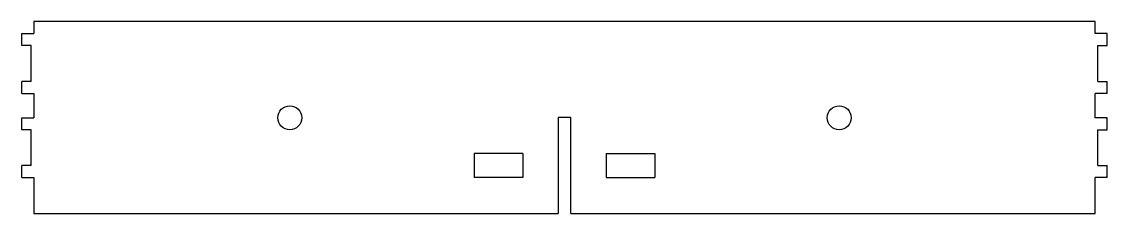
# Model space of a CAD drawing. Header units: millimetres. Extents: x -226 to 226, y 0 to 80.
import ezdxf

# ---------------------------------------------------------------- set-up
doc = ezdxf.new("R2010")
doc.units = ezdxf.units.MM

msp = doc.modelspace()

# ---------------------------------------------------------------- linework, layer by layer
at = {"color": 7, "linetype": 'Continuous', "lineweight": 25}
for p, q in [((-221, 80), (-221, 75)), ((221, 80), (-221, 80)), ((221, 75), (221, 80)), ((-226, 70), (-226, 75)), ((-226, 75), (-221, 75)), ((226, 75), (221, 75)), ((226, 70), (226, 75)), ((-222, 70), (-226, 70)), ((-222, 55), (-222, 70)), ((222, 70), (226, 70)), ((222, 55), (222, 70)), ((-226, 50), (-226, 55)), ((-222, 55), (-226, 55)), ((222, 55), (226, 55)), ((226, 50), (226, 55)), ((-226, 50), (-221, 50)), ((-221, 50), (-221, 39.9)), ((226, 50), (221, 50)), ((221, 39.9), (221, 50)), ((-226, 34.9), (-226, 39.9)), ((-226, 39.9), (-221, 39.9)), ((2.6, 40), (-2.6, 40)), ((-2.6, 40), (-2.6, 0)), ((2.6, 0), (2.6, 40)), ((226, 39.9), (221, 39.9)), ((226, 34.9), (226, 39.9)), ((-222, 34.9), (-226, 34.9)), ((-222, 19.9), (-222, 34.9)), ((222, 34.9), (226, 34.9)), ((222, 19.9), (222, 34.9)), ((-17.4, 25), (-37.6, 25)), ((-37.6, 25), (-37.6, 15)), ((-17.4, 25), (-17.4, 15)), ((17.4, 25), (17.4, 15)), ((17.4, 25), (37.6, 25)), ((37.6, 25), (37.6, 15)), ((-226, 14.9), (-226, 19.9)), ((-222, 19.9), (-226, 19.9)), ((222, 19.9), (226, 19.9)), ((226, 14.9), (226, 19.9)), ((-226, 14.9), (-221, 14.9)), ((-221, 14.9), (-221, 0)), ((-17.4, 15), (-37.6, 15)), ((17.4, 15), (37.6, 15)), ((226, 14.9), (221, 14.9)), ((221, 0), (221, 14.9)), ((-221, 0), (-2.6, 0)), ((2.6, 0), (221, 0))]:
    msp.add_line(p, q, dxfattribs=at)
for centre in [(-114.39, 39.9), (114.39, 39.9)]:
    msp.add_circle(centre, 5, dxfattribs=at)

doc.saveas('drawing.dxf')
